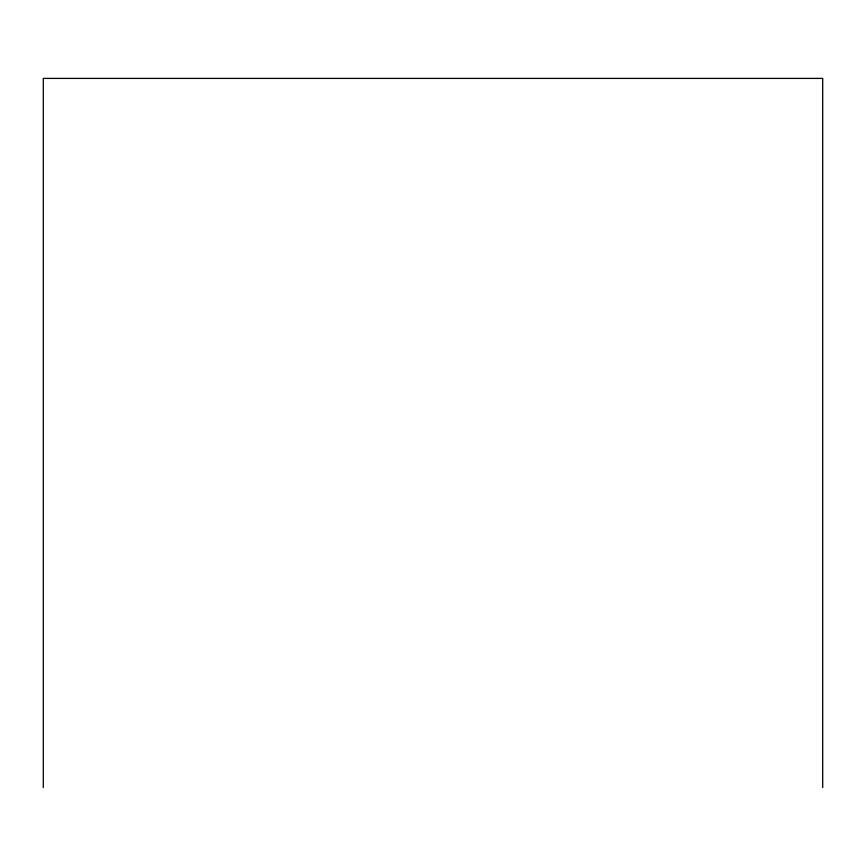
<?xml version="1.0" encoding="UTF-8"?>
<svg xmlns="http://www.w3.org/2000/svg" width="866" height="866" viewBox="0 0 866 866"><rect width="100%" height="100%" fill="white"/><g stroke="black" fill="none" stroke-linecap="round" stroke-linejoin="round"><path stroke-width="1.3" d="M822.7 787.595L822.7 78.405L43.3 78.405L43.3 787.595"/></g></svg>
